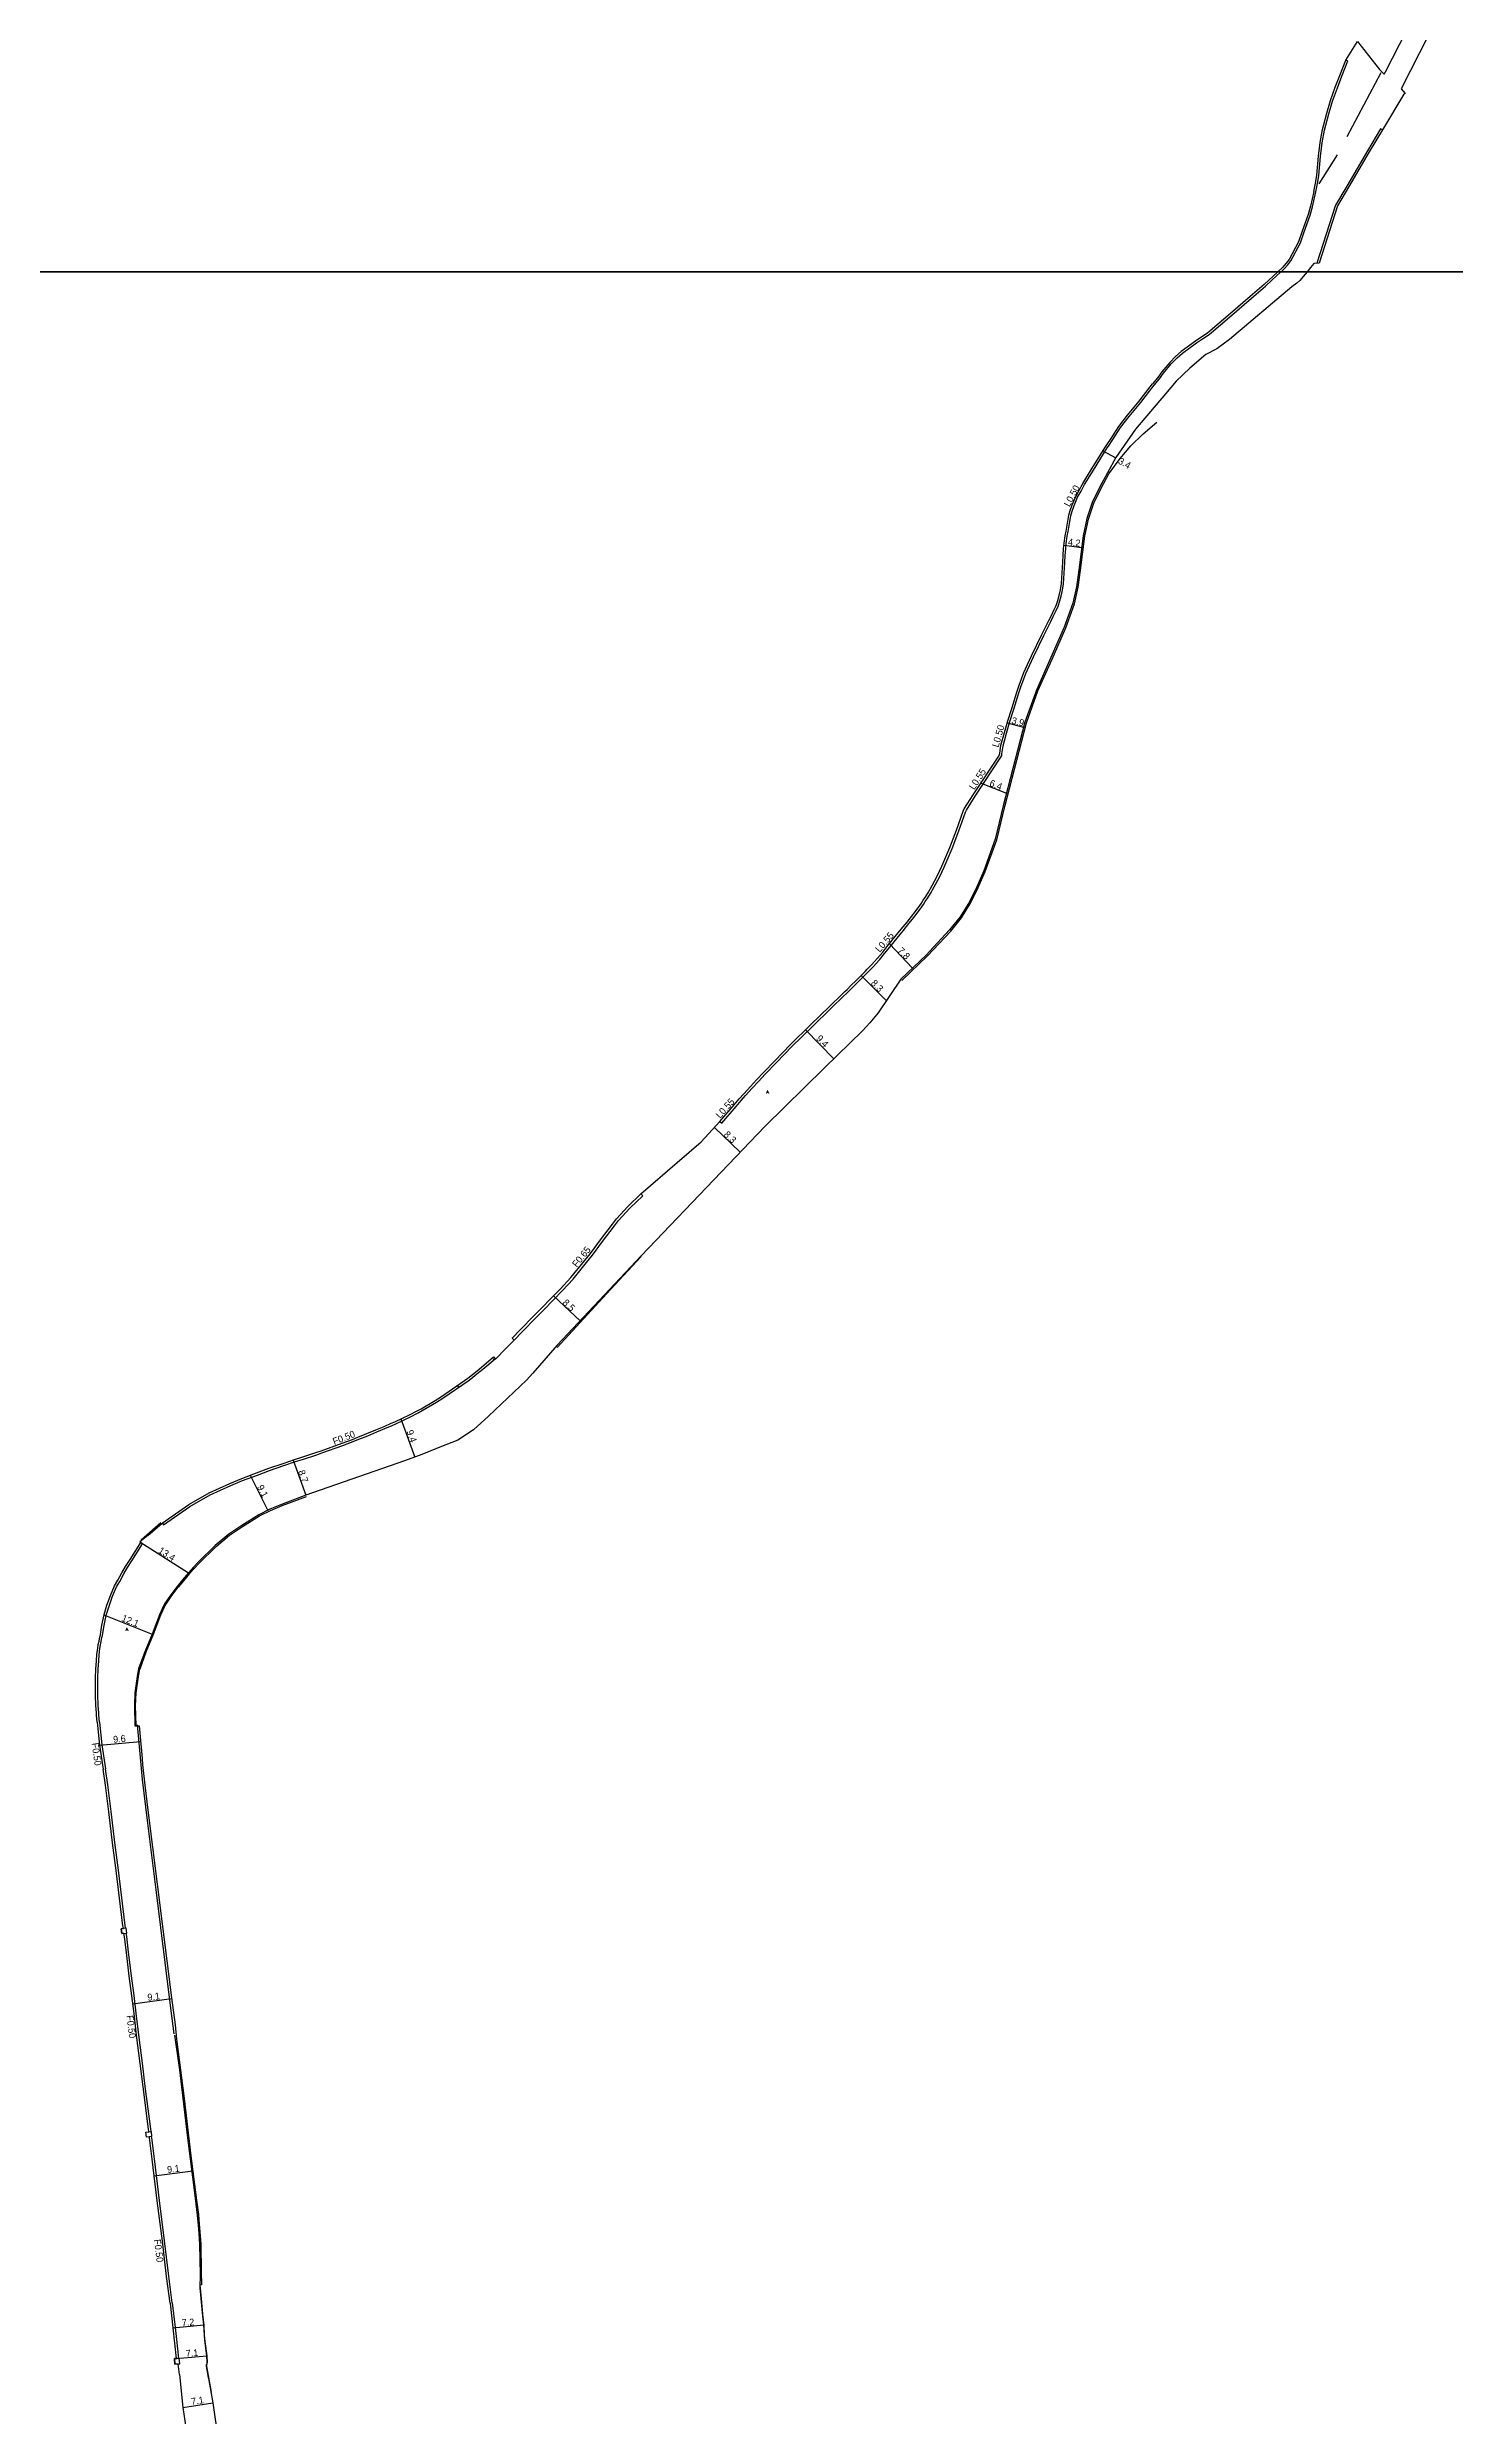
# Model space of a CAD drawing. Header units: metres. Extents: x -4000 to -2400, y -96000 to -93000.
# Drawn here: x -3593 to -3265, y -94099 to -93548 of the extents above; entities that cross this region are included whole.
import ezdxf

# ---------------------------------------------------------------- set-up
doc = ezdxf.new("R2010")
doc.units = ezdxf.units.M
doc.header["$LTSCALE"] = 2.5
for name, color, linetype in [('側溝・桝', 7, 'Continuous'), ('図郭', 7, 'Continuous'), ('幅員', 7, 'Continuous'), ('歩道・分離帯・安全施設', 7, 'Continuous'), ('舗装', 7, 'Continuous'), ('道路', 7, 'Continuous')]:
    doc.layers.add(name, color=color, linetype=linetype)
doc.styles.get("Standard").update_dxf_attribs({"font": ''})
doc.styles.add('YOKO_DECO', font='txt.shx', dxfattribs={"bigfont": 'extfont.shx'})
doc.styles.get('Standard').set_extended_font_data('@MS PGothic')

msp = doc.modelspace()

# ---------------------------------------------------------------- linework, layer by layer
at = {"layer": '側溝・桝'}
for points in [[(-3305.74, -93600), (-3304.93, -93599.25), (-3304.12, -93598.38), (-3303.42, -93597.45), (-3301.24, -93593.23), (-3300.34, -93590.69), (-3300.04, -93589.87), (-3298.96, -93586.81), (-3298.44, -93584.9), (-3297.63, -93581.44), (-3297.14, -93579.12), (-3296.94, -93577.61), (-3296.56, -93573.19), (-3296.14, -93569.99), (-3295.59, -93567.05), (-3294.63, -93563.26), (-3293.77, -93560.35), (-3292.64, -93557.21), (-3291.57, -93554.54), (-3290.22, -93550.98), (-3290.68, -93550.8)], [(-3335.21, -93626.37), (-3334.01, -93624.87), (-3333.1, -93623.55), (-3331.26, -93621.38), (-3329.91, -93620.02), (-3328.69, -93618.93), (-3325.36, -93616.5), (-3324.03, -93615.59), (-3322.48, -93614.56), (-3317.15, -93610.08), (-3312.6, -93606.15), (-3309.35, -93603.35), (-3307.86, -93601.95), (-3305.87, -93600.12), (-3305.74, -93600)], [(-3436.24, -93797.55), (-3435.82, -93797.94), (-3432.48, -93794.01), (-3431.3, -93792.66), (-3430.28, -93791.49), (-3428.73, -93789.8), (-3427.28, -93788.24), (-3425.69, -93786.55), (-3423.01, -93783.72), (-3419.5, -93780.12), (-3414.77, -93775.51), (-3410.37, -93771.19), (-3407.48, -93768.4), (-3406.77, -93767.74), (-3406.26, -93767.23), (-3405.27, -93766.24), (-3404.24, -93765.24), (-3402.88, -93763.89), (-3402.08, -93763.04), (-3401.56, -93762.52), (-3400.59, -93761.54), (-3399.14, -93759.97), (-3397.92, -93758.51), (-3396.71, -93757.01), (-3395.03, -93754.91), (-3393.63, -93753.19), (-3392.27, -93751.51), (-3391.47, -93750.52), (-3390.11, -93748.79), (-3389.31, -93747.63), (-3388.89, -93747.08), (-3388.47, -93746.4), (-3387.9, -93745.52), (-3387.27, -93744.52), (-3386.37, -93742.95), (-3385.2, -93740.73), (-3384.08, -93738.37), (-3382.25, -93734.04), (-3380.65, -93729.97), (-3379.13, -93725.59), (-3378.91, -93725.12), (-3376.84, -93721.94), (-3370.91, -93712.87), (-3370.7, -93712.45), (-3370.68, -93712.07), (-3370.39, -93710.18), (-3369.62, -93707.27), (-3368.78, -93704.51), (-3367.9, -93701.69), (-3366.71, -93697.88), (-3366.17, -93696.27), (-3365.64, -93694.83), (-3365.06, -93693.38), (-3364.72, -93692.53), (-3363.32, -93689.5), (-3360.91, -93684.55), (-3359.27, -93681.29), (-3358.71, -93680.14), (-3358.03, -93678.71), (-3357.58, -93677.77), (-3357.18, -93676.53), (-3356.89, -93675.37), (-3356.57, -93674.02), (-3356.35, -93672.55), (-3355.98, -93667.56), (-3355.94, -93665.98), (-3355.8, -93664.38), (-3355.68, -93663.14), (-3355.44, -93661.47), (-3355.23, -93660.35), (-3355, -93659.01), (-3354.85, -93658.05), (-3354.61, -93656.71), (-3354.33, -93655.61), (-3353.85, -93654.35), (-3353.04, -93652.43), (-3352.25, -93650.99), (-3351.44, -93649.47), (-3349.37, -93646.11), (-3346.16, -93640.94), (-3345.87, -93640.53), (-3344.87, -93638.99), (-3343.05, -93636.21), (-3341.06, -93633.62), (-3338.38, -93630.35), (-3336.32, -93627.76), (-3335.21, -93626.37)], [(-3484.11, -93848.33), (-3482.21, -93846.42), (-3479.03, -93843.18), (-3477.34, -93841.47), (-3474.95, -93839.01), (-3472.84, -93836.85), (-3470.38, -93834.2), (-3467.26, -93830.32), (-3465.85, -93828.62), (-3463.52, -93825.4), (-3460.73, -93821.8), (-3459.81, -93820.58), (-3457.18, -93817.72), (-3454.19, -93814.81), (-3454.64, -93814.35)], [(-3565.91, -93890.87), (-3565.61, -93891.3), (-3559.47, -93887.05), (-3554.75, -93884.34), (-3549.96, -93882.14), (-3547.25, -93881.03), (-3543.79, -93879.73), (-3540.99, -93878.65), (-3537.65, -93877.52), (-3534.97, -93876.61), (-3533.28, -93876.08), (-3530.01, -93874.99), (-3528.79, -93874.57), (-3523.94, -93872.84), (-3521.49, -93871.92), (-3520.21, -93871.41), (-3518.13, -93870.58), (-3516.05, -93869.69), (-3514.14, -93868.93), (-3512.45, -93868.17), (-3511.63, -93867.81), (-3509.82, -93866.99), (-3508.19, -93866.19), (-3506.39, -93865.24), (-3505.48, -93864.75), (-3502.16, -93862.82), (-3500.67, -93861.88), (-3494.52, -93857.64), (-3492.35, -93855.91), (-3491.36, -93855.08), (-3488.53, -93852.68)], [(-3577.63, -93908.24), (-3577.51, -93907.92), (-3576.55, -93905.73), (-3575.79, -93904.45), (-3574.83, -93902.69), (-3574.01, -93901.23), (-3572.96, -93899.65), (-3570.48, -93895.7), (-3570.92, -93895.42)], [(-3577.63, -93908.23), (-3578.38, -93910.25), (-3579.03, -93912.39), (-3579.51, -93914.73), (-3579.94, -93917.38)], [(-3580.51, -93937.15), (-3580.66, -93935.46), (-3580.7, -93934.97), (-3580.83, -93933.28), (-3580.89, -93930.85), (-3580.9, -93928.9), (-3580.91, -93927.05), (-3580.81, -93924.73), (-3580.76, -93924.01), (-3580.68, -93922.85), (-3580.61, -93921.51), (-3580.42, -93920.06), (-3580.29, -93919.19), (-3580.11, -93918.41), (-3579.94, -93917.38)], [(-3580.51, -93937.15), (-3580.01, -93942.44), (-3579.12, -93948.05)], [(-3574.45, -93985.08), (-3574.54, -93984.42), (-3576.13, -93971.57), (-3576.93, -93965.14), (-3577.81, -93957.97), (-3578.06, -93956.09), (-3578.6, -93951.74), (-3579.12, -93948.06)], [(-3568.53, -94032.33), (-3568.6, -94031.72), (-3569.86, -94021.86), (-3570.53, -94016.45), (-3571.37, -94009.89), (-3571.97, -94004.81), (-3572.47, -94000.74), (-3573.08, -93996.14), (-3573.74, -93990.67), (-3574.18, -93987.02), (-3574.3, -93986.2)], [(-3563.59, -94072.2), (-3564.38, -94065.95), (-3565.38, -94057.77), (-3566.56, -94048.36), (-3567.76, -94038.68), (-3568.37, -94033.78), (-3568.4, -94033.49)], [(-3563.59, -94072.2), (-3562.93, -94077.93), (-3562.62, -94080.69)], [(-3562.62, -94080.69), (-3562.14, -94085.02)]]:
    msp.add_lwpolyline(points, dxfattribs=at)
at = {"layer": '側溝・桝', "flags": 128}
msp.add_lwpolyline([(-3282.15, -93566.99), (-3282.57, -93566.73), (-3285.65, -93571.89), (-3290.47, -93580.08), (-3293.06, -93584.49), (-3297.44, -93598.02)], dxfattribs=at)
at = {"layer": '側溝・桝'}
for points in [[(-3575.5, -93985.22), (-3575.34, -93986.34), (-3574.19, -93986.19), (-3574.34, -93985.07)], [(-3569.71, -94032.46), (-3568.53, -94032.33), (-3568.4, -94033.49), (-3569.58, -94033.62)], [(-3563.1, -94085.13), (-3562.96, -94086.45), (-3561.82, -94086.33), (-3561.96, -94085.01)]]:
    msp.add_lwpolyline(points, close=True, dxfattribs=at)
at = {"layer": '図郭'}
for points in [[(-4000, -93000), (-3200, -93000), (-3200, -93600), (-4000, -93600)], [(-3200, -93600), (-3200, -94200), (-4000, -94200), (-4000, -93600)]]:
    msp.add_lwpolyline(points, close=True, dxfattribs=at)
at = {"layer": '幅員'}
for points in [[(-3347.16, -93641.64), (-3344.19, -93643.28)], [(-3356.21, -93663.57), (-3352.08, -93664.11)], [(-3369.4, -93704.89), (-3365.63, -93705.85)], [(-3375.51, -93718.87), (-3369.56, -93721.17)], [(-3396.82, -93756.23), (-3391.44, -93761.86)], [(-3397.55, -93769.44), (-3403.38, -93763.58)], [(-3416.31, -93776.22), (-3409.75, -93782.96)], [(-3437.51, -93798.91), (-3431.49, -93804.68)], [(-3474.95, -93838.09), (-3468.75, -93843.9)], [(-3510.42, -93866.69), (-3507.21, -93875.54)], [(-3545.44, -93879.79), (-3541.38, -93887.94)], [(-3535.51, -93876.24), (-3532.51, -93884.42)], [(-3571.14, -93895.28), (-3559.82, -93902.45)], [(-3579.54, -93912.25), (-3568.29, -93916.69)], [(-3580.53, -93942.51), (-3570.97, -93941.65)], [(-3572.76, -94002.68), (-3563.78, -94001.44)], [(-3567.8, -94042.61), (-3558.8, -94041.5)], [(-3563.45, -94078), (-3556.29, -94077.28)], [(-3562.66, -94085.08), (-3555.59, -94084.47)], [(-3561.14, -94096.51), (-3554.13, -94095.4)]]:
    msp.add_lwpolyline(points, dxfattribs=at)
at = {"layer": '歩道・分離帯・安全施設', "flags": 128}
for points in [[(-3282.51, -93553.77), (-3290.47, -93568.6)], [(-3292.68, -93572.83), (-3296.94, -93579.57)]]:
    msp.add_lwpolyline(points, dxfattribs=at)
at = {"layer": '歩道・分離帯・安全施設'}
for points in [[(-3393.9, -93764.77), (-3387.92, -93759.05), (-3382.51, -93753.27), (-3380.02, -93750.15), (-3377.87, -93746.64), (-3376.14, -93743.17), (-3374.51, -93739.41), (-3371.85, -93732.03), (-3369.95, -93724.28), (-3364.96, -93704.84), (-3362.27, -93697.4), (-3359, -93690.05), (-3355.78, -93682.78), (-3353.74, -93677.17), (-3352.91, -93673.33), (-3352.36, -93669.39), (-3351.33, -93661.45), (-3350.5, -93657.47), (-3349.26, -93653.79), (-3347.51, -93650.16), (-3345.76, -93646.95), (-3343.16, -93643.42), (-3340.64, -93640.47), (-3337.83, -93637.69), (-3334.63, -93634.97)], [(-3474.1, -93850.07), (-3461.65, -93836.57), (-3454.56, -93828.93)], [(-3488.63, -93853.03), (-3488.93, -93852.7)], [(-3496.96, -93859.18), (-3497.23, -93858.82)], [(-3557.34, -93900.22), (-3553.41, -93896.36), (-3550.25, -93893.69), (-3547.28, -93891.7), (-3543.3, -93889.24), (-3540.76, -93887.97), (-3538.06, -93886.83), (-3532.4, -93884.7)], [(-3566.27, -93890.85), (-3570.86, -93894.83)], [(-3557.34, -93900.22), (-3558.52, -93901.45), (-3559.59, -93902.65), (-3560.98, -93904.29), (-3562.22, -93905.8)], [(-3565.4, -93910.31), (-3565.11, -93909.79), (-3563.72, -93907.75), (-3562.22, -93905.8)], [(-3565.4, -93910.31), (-3566.31, -93912.32), (-3568.01, -93916.8), (-3569.72, -93920.92), (-3571.12, -93924.88)], [(-3572, -93937.96), (-3572.11, -93933.35), (-3571.98, -93930.38), (-3571.4, -93926.08), (-3571.12, -93924.88)], [(-3563.18, -94009.63), (-3563.9, -94003.67), (-3565.22, -93993.08), (-3567.27, -93976.79), (-3569.35, -93960.04), (-3570.54, -93950.5), (-3571.15, -93943.7), (-3571.69, -93937.77)], [(-3556.47, -94075.24), (-3557.08, -94068.66), (-3557.05, -94065.61), (-3557.16, -94058.52), (-3557.4, -94054.93), (-3557.7, -94051.75), (-3558.21, -94047.86), (-3559.95, -94033.8), (-3561.84, -94018.01), (-3562.99, -94009.92)], [(-3556.11, -94079.66), (-3556.27, -94077.28), (-3556.47, -94075.24)], [(-3556.03, -94080.83), (-3556.11, -94079.66)], [(-3555.45, -94086.07), (-3555.59, -94084.47), (-3556.03, -94080.83)], [(-3555.73, -94086.52), (-3554.58, -94092.96)]]:
    msp.add_lwpolyline(points, dxfattribs=at)
at = {"layer": '道路', "flags": 128}
for points in [[(-3298.12, -93581.33), (-3297.63, -93579.04), (-3297.44, -93577.55), (-3297.05, -93573.13), (-3296.63, -93569.91), (-3296.08, -93566.94), (-3295.11, -93563.13), (-3294.24, -93560.19), (-3293.11, -93557.04), (-3292.04, -93554.36), (-3290.68, -93550.8), (-3287.96, -93546.46), (-3282.83, -93552.99), (-3281.72, -93554.05), (-3281.44, -93553.51), (-3274.95, -93540.77)], [(-3271.36, -93544.86), (-3277.81, -93557.48), (-3276.9, -93558.54), (-3277.15, -93558.74), (-3282.15, -93566.99)]]:
    msp.add_lwpolyline(points, dxfattribs=at)
at = {"layer": '道路'}
for points in [[(-3282.15, -93566.99), (-3285.22, -93572.14), (-3290.04, -93580.33), (-3292.6, -93584.69), (-3296.9, -93597.97), (-3298.09, -93598.08), (-3298.92, -93598.99), (-3299.68, -93600)], [(-3298.12, -93581.33), (-3298.92, -93584.78), (-3299.44, -93586.66), (-3300.51, -93589.71), (-3300.8, -93590.53), (-3301.69, -93593.04), (-3303.81, -93597.15), (-3305.28, -93598.91), (-3306.46, -93600)], [(-3306.46, -93600), (-3309.68, -93602.99), (-3312.92, -93605.78), (-3317.47, -93609.71), (-3322.77, -93614.17), (-3325.64, -93616.11), (-3328.99, -93618.55), (-3330.25, -93619.67), (-3331.62, -93621.05), (-3333.49, -93623.25), (-3334.4, -93624.58), (-3335.6, -93626.07)], [(-3299.68, -93600), (-3300.1, -93600.57), (-3301.34, -93602.03), (-3302.05, -93602.65), (-3303.2, -93603.5), (-3317.74, -93615.72), (-3320.7, -93617.9), (-3323.19, -93619.23), (-3326.91, -93622.42), (-3330.09, -93625.41), (-3332.61, -93628.38)], [(-3569.28, -93893.74), (-3565.94, -93890.88), (-3559.75, -93886.61), (-3554.99, -93883.87), (-3550.17, -93881.66), (-3547.44, -93880.54), (-3543.97, -93879.24), (-3541.16, -93878.16), (-3537.82, -93877.02), (-3535.13, -93876.11), (-3533.44, -93875.58), (-3530.18, -93874.49), (-3528.97, -93874.07), (-3524.12, -93872.34), (-3521.67, -93871.43), (-3520.4, -93870.92), (-3518.33, -93870.09), (-3516.25, -93869.21), (-3514.35, -93868.44), (-3512.66, -93867.69), (-3511.84, -93867.33), (-3510.04, -93866.52), (-3508.44, -93865.72), (-3506.62, -93864.77), (-3505.74, -93864.3), (-3502.43, -93862.37), (-3500.95, -93861.45), (-3494.84, -93857.22), (-3492.68, -93855.5), (-3491.7, -93854.68), (-3488.87, -93852.28), (-3488.43, -93852.8), (-3486.03, -93850.28), (-3484.11, -93848.33), (-3484.56, -93847.88), (-3482.67, -93845.97), (-3479.49, -93842.73), (-3477.8, -93841.02), (-3475.41, -93838.56), (-3473.31, -93836.41), (-3470.87, -93833.78), (-3467.76, -93829.91), (-3466.36, -93828.22), (-3464.04, -93825.01), (-3461.24, -93821.41), (-3460.31, -93820.16), (-3457.64, -93817.27), (-3454.64, -93814.35), (-3446.17, -93807.04), (-3440.62, -93802.23), (-3436.23, -93797.54), (-3432.91, -93793.64), (-3431.73, -93792.29), (-3430.7, -93791.11), (-3429.15, -93789.42), (-3427.7, -93787.85), (-3426.1, -93786.15), (-3423.42, -93783.33), (-3419.9, -93779.72), (-3415.17, -93775.1), (-3410.77, -93770.78), (-3407.87, -93767.98), (-3407.16, -93767.33), (-3406.67, -93766.83), (-3405.67, -93765.83), (-3404.64, -93764.84), (-3403.29, -93763.49), (-3402.49, -93762.64), (-3401.97, -93762.12), (-3401, -93761.14), (-3399.57, -93759.6), (-3398.37, -93758.15), (-3397.16, -93756.65), (-3395.47, -93754.55), (-3394.08, -93752.84), (-3392.72, -93751.16), (-3391.92, -93750.17), (-3390.57, -93748.45), (-3389.77, -93747.29), (-3389.36, -93746.76), (-3388.95, -93746.1), (-3388.38, -93745.21), (-3387.76, -93744.22), (-3386.87, -93742.67), (-3385.71, -93740.48), (-3384.6, -93738.14), (-3382.77, -93733.83), (-3381.19, -93729.77), (-3379.66, -93725.38), (-3379.41, -93724.84), (-3377.31, -93721.62), (-3371.4, -93712.59), (-3371.24, -93712.24), (-3371.16, -93711.97), (-3370.87, -93710.08), (-3370.08, -93707.14), (-3369.25, -93704.37), (-3368.37, -93701.54), (-3367.17, -93697.73), (-3366.63, -93696.11), (-3366.1, -93694.65), (-3365.52, -93693.19), (-3365.17, -93692.33), (-3363.76, -93689.29), (-3361.35, -93684.33), (-3359.7, -93681.07), (-3359.15, -93679.93), (-3358.47, -93678.5), (-3358.03, -93677.59), (-3357.65, -93676.4), (-3357.36, -93675.26), (-3357.05, -93673.93), (-3356.83, -93672.5), (-3356.46, -93667.53), (-3356.42, -93665.95), (-3356.29, -93664.34), (-3356.16, -93663.08), (-3355.92, -93661.38), (-3355.71, -93660.26), (-3355.48, -93658.94), (-3355.33, -93657.97), (-3355.09, -93656.61), (-3354.79, -93655.46), (-3354.3, -93654.17), (-3353.48, -93652.22), (-3352.68, -93650.75), (-3351.86, -93649.23), (-3349.79, -93645.86), (-3346.56, -93640.68), (-3346.28, -93640.26), (-3345.28, -93638.73), (-3343.44, -93635.93), (-3341.44, -93633.31), (-3338.76, -93630.04), (-3336.7, -93627.45), (-3335.6, -93626.07)], [(-3332.61, -93628.38), (-3339.57, -93636.55), (-3344.16, -93643.21), (-3346.09, -93646.74), (-3347.87, -93649.97), (-3349.64, -93653.64), (-3350.88, -93657.36), (-3351.73, -93661.39), (-3352.76, -93669.34), (-3353.3, -93673.26), (-3354.12, -93677.06), (-3356.15, -93682.63), (-3362.64, -93697.25), (-3365.34, -93704.72), (-3370.34, -93724.18), (-3372.23, -93731.92), (-3374.88, -93739.26), (-3376.5, -93743), (-3378.22, -93746.44), (-3380.35, -93749.92), (-3382.81, -93753.01), (-3387.5, -93758.02), (-3388.2, -93758.76), (-3394.18, -93764.48), (-3399.44, -93772.24), (-3401.37, -93774.59), (-3403.09, -93776.48), (-3411.94, -93785.09), (-3425.77, -93798.71), (-3454.56, -93828.74), (-3474.05, -93849.55), (-3479.76, -93856.01), (-3481.24, -93857.68), (-3490.07, -93866.05), (-3493.51, -93869.2), (-3497.15, -93871.62), (-3501.34, -93873.28), (-3505.55, -93874.93), (-3509.59, -93876.4), (-3532.51, -93884.42), (-3538.17, -93886.55), (-3540.88, -93887.69), (-3543.45, -93888.97), (-3547.44, -93891.45), (-3550.43, -93893.45), (-3553.61, -93896.14), (-3557.55, -93900)], [(-3578.12, -93908.05), (-3577.99, -93907.72), (-3577.02, -93905.49), (-3576.25, -93904.19), (-3575.29, -93902.44), (-3574.46, -93900.95), (-3573.4, -93899.36), (-3570.92, -93895.42)], [(-3569.28, -93893.74), (-3571.14, -93895.28), (-3570.92, -93895.42)], [(-3557.55, -93900), (-3558.74, -93901.25), (-3559.82, -93902.45), (-3561.21, -93904.09), (-3562.46, -93905.62)], [(-3578.12, -93908.05), (-3578.88, -93910.08), (-3579.54, -93912.25), (-3580.03, -93914.63), (-3580.46, -93917.3)], [(-3562.46, -93905.62), (-3563.96, -93907.57), (-3565.37, -93909.63), (-3565.66, -93910.16)], [(-3565.66, -93910.16), (-3566.59, -93912.21), (-3568.29, -93916.69), (-3570, -93920.81), (-3571.41, -93924.81)], [(-3581.03, -93937.2), (-3581.18, -93935.51), (-3581.22, -93935.01), (-3581.35, -93933.31), (-3581.42, -93930.86), (-3581.43, -93928.9), (-3581.43, -93927.04), (-3581.34, -93924.71), (-3581.28, -93923.97), (-3581.21, -93922.82), (-3581.13, -93921.46), (-3580.94, -93919.99), (-3580.8, -93919.09), (-3580.63, -93918.31), (-3580.46, -93917.3)], [(-3571.41, -93924.81), (-3571.69, -93926.03), (-3572.28, -93930.36), (-3572.41, -93933.35), (-3572.3, -93938.05), (-3571.32, -93938.03)], [(-3581.03, -93937.2), (-3580.53, -93942.51), (-3579.64, -93948.13)], [(-3571.32, -93938.03), (-3570.63, -93945.65)], [(-3570.63, -93945.65), (-3570.5, -93947.01), (-3569.98, -93951.81), (-3569.27, -93957.6), (-3563.81, -94001.25), (-3562.95, -94007.51), (-3562.62, -94010.9), (-3560.84, -94024.69), (-3559.24, -94037.98), (-3557.97, -94048.31), (-3557.5, -94051.6), (-3557.32, -94053.87), (-3556.93, -94058.46), (-3556.87, -94064.95), (-3556.83, -94068.01), (-3557.18, -94068.04), (-3557.09, -94068.66), (-3556.5, -94075.54)], [(-3564.11, -94072.27), (-3564.91, -94066.02), (-3565.9, -94057.83), (-3567.08, -94048.42), (-3568.28, -94038.74), (-3568.9, -94033.84), (-3568.93, -94033.55), (-3569.58, -94033.62), (-3569.71, -94032.46), (-3569.06, -94032.39), (-3569.12, -94031.78), (-3570.38, -94021.93), (-3571.06, -94016.52), (-3571.9, -94009.95), (-3572.49, -94004.88), (-3573, -94000.81), (-3573.61, -93996.2), (-3574.26, -93990.73), (-3574.71, -93987.09), (-3574.82, -93986.27), (-3575.34, -93986.34), (-3575.5, -93985.22), (-3574.97, -93985.15), (-3575.06, -93984.49), (-3576.65, -93971.64), (-3577.46, -93965.21), (-3578.34, -93958.04), (-3578.58, -93956.16), (-3579.12, -93951.81), (-3579.64, -93948.13)], [(-3564.11, -94072.27), (-3563.45, -94078)], [(-3563.45, -94078), (-3562.66, -94085.08)], [(-3556.5, -94075.54), (-3556.29, -94077.28), (-3556.14, -94079.65)], [(-3561.91, -94088.81), (-3562.22, -94086.37), (-3562.96, -94086.45), (-3563.1, -94085.13), (-3562.53, -94085.07)], [(-3556.14, -94079.65), (-3556.01, -94081.17)], [(-3556.01, -94081.17), (-3555.59, -94084.47), (-3555.45, -94086.07), (-3555.69, -94086.87)], [(-3561.91, -94088.81), (-3561.14, -94096.51), (-3560.18, -94102.68)], [(-3555.69, -94086.87), (-3555.22, -94089.55), (-3555.18, -94089.74)], [(-3555.18, -94089.74), (-3554.13, -94095.4), (-3552.9, -94104.02)]]:
    msp.add_lwpolyline(points, dxfattribs=at)

# ---------------------------------------------------------------- texts
at = {"layer": '側溝・桝'}
for s, rotation, p in [('L0.50', 62, (-3354.93, -93654.76)), ('L0.50', 74, (-3371.46, -93710.66)), ('L0.55', 57, (-3377.09, -93720.56)), ('L0.55', 49, (-3399.07, -93758.34)), ('L0.55', 48, (-3436.19, -93796.94)), ('F0.65', 51, (-3469.51, -93831.57)), ('F0.50', 21, (-3525.92, -93872.74)), ('F0.50', 278, (-3582.36, -93942.08)), ('F0.50', 277, (-3574.26, -94005.41)), ('F0.50', 277, (-3567.86, -94057.49))]:
    msp.add_text(s, height=1.6, rotation=rotation, dxfattribs=at).set_placement(p)
at = {"layer": '幅員'}
for s, rotation, p in [('3.4', 331, (-3343.78, -93644.48)), ('4.2', 353, (-3355.37, -93663.57)), ('3.9', 346, (-3368.53, -93705.02)), ('6.4', 339, (-3373.68, -93719.48)), ('7.8', 314, (-3395.03, -93757.94)), ('8.3', 315, (-3401.26, -93765.53)), ('9.4', 314, (-3413.97, -93778.36)), ('8.3', 316, (-3435.46, -93800.73)), ('8.5', 317, (-3472.96, -93839.84)), ('9.4', 290, (-3509.17, -93869.59)), ('8.7', 289, (-3534.37, -93878.89)), ('9.1', 297, (-3543.94, -93882.52)), ('13.4', 328, (-3567, -93897.69)), ('12.1', 338, (-3575.53, -93913.6)), ('9.6', 5, (-3577.27, -93942)), ('9.1', 8, (-3569.25, -94001.97)), ('9.1', 7, (-3564.69, -94042.01)), ('7.2', 5, (-3561.31, -94077.63)), ('7.1', 5, (-3560.38, -94084.75)), ('7.1', 9, (-3559.06, -94095.93))]:
    msp.add_text(s, height=1.6, rotation=rotation, dxfattribs=at).set_placement(p)
at = {"layer": '舗装', "style": 'YOKO_DECO'}
for p in [(-3425.42, -93791.04, 232.87), (-3574.43, -93915.97, 217.06)]:
    msp.add_text('A', height=0.75, dxfattribs=at).set_placement(p)

doc.saveas('drawing.dxf')
